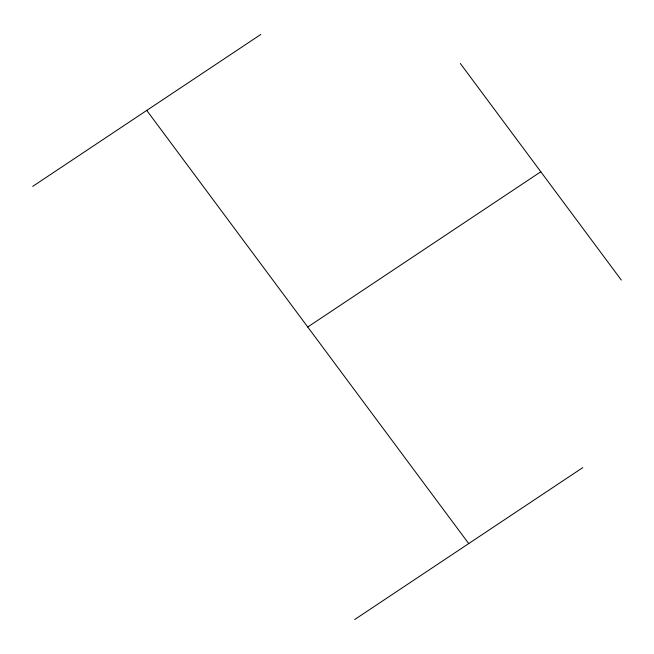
<?xml version="1.0" encoding="UTF-8"?>
<svg xmlns="http://www.w3.org/2000/svg" width="654" height="654" viewBox="0 0 654 654"><rect width="100%" height="100%" fill="white"/><g stroke="black" fill="none" stroke-linecap="round" stroke-linejoin="round"><path stroke-width="0.98" d="M32.7 186.382L260.815 34.449M307.74 327L540.809 171.765M354.656 619.551L582.771 467.618M460.326 63.479L621.3 280.059M146.758 110.412L468.714 543.588"/></g></svg>
